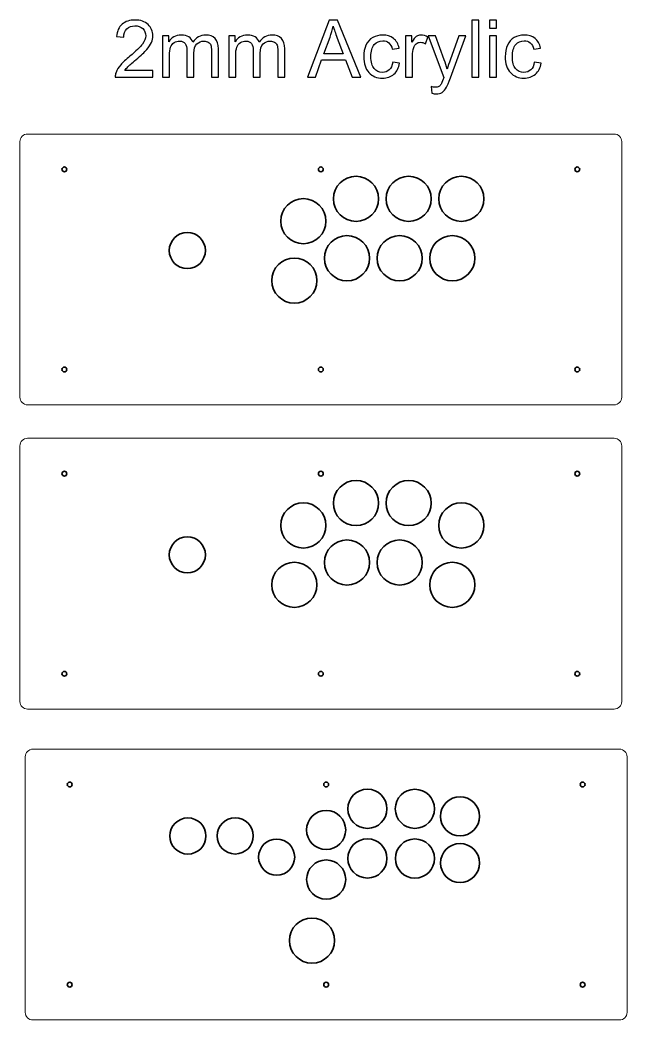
# Model space of a CAD drawing. Header units: millimetres. Extents: x 334 to 2107, y -1183 to 318.
# Drawn here: x 1697 to 2101, y -347 to 318 of the extents above; entities that cross this region are included whole.
import ezdxf

# ---------------------------------------------------------------- set-up
doc = ezdxf.new("R2010")
doc.units = ezdxf.units.MM
doc.header["$MEASUREMENT"] = 0
doc.layers.add('Layer 1', color=7, linetype='Continuous')

msp = doc.modelspace()

# ---------------------------------------------------------------- linework, layer by layer
at = {"layer": 'Layer 1', "color": 250, "lineweight": 35}
for centre, major_axis, ratio in [((1920.3692, 198.8289), (0, 15), 1), ((1955.3692, 198.8414), (0, 15), 1), ((1990.3692, 198.8289), (0, 15), 1), ((1885.3692, 183.9789), (0, 15), 1), ((1808.2192, 164.4288), (0, 12.0001), 0.99999167), ((1914.3692, 159.3414), (0, 15), 1), ((1949.3693, 159.3414), (0, 15), 1), ((1984.3692, 159.3414), (0, 15), 1), ((1879.3692, 144.4914), (0, 15), 1), ((1920.3692, -3.4042), (0, 15), 1), ((1955.3692, -3.3917), (0, 15), 1), ((1885.3692, -18.2542), (0, 15), 1), ((1990.3692, -18.2542), (0, 15), 1), ((1808.2192, -37.8043), (0, 12.0001), 0.99999167), ((1914.3692, -42.8917), (0, 15), 1), ((1949.3693, -42.8917), (0, 15), 1), ((1879.3692, -57.7417), (0, 15), 1), ((1984.3692, -57.7417), (0, 15), 1), ((1927.9499, -206.5961), (0, 13.0001), 0.99999231), ((1959.4998, -206.6086), (0, 13.0001), 0.99999231), ((1989.4999, -211.6087), (0, 13.0001), 0.99999231), ((1808.625, -224.6586), (0, 12.0001), 0.99999167), ((1840.0749, -224.6337), (0, 12.0001), 0.99999167), ((1900.5, -220.6461), (0, 13.0001), 0.99999231), ((1867.5999, -238.6711), (0, 12.0001), 0.99999167), ((1927.9499, -239.6086), (0, 13.0001), 0.99999231), ((1959.5124, -239.6337), (0, 13.0001), 0.99999231), ((1989.5124, -242.6336), (0, 13.0001), 0.99999231), ((1900.5249, -253.5961), (0, 13.0001), 0.99999231), ((1891.1, -294.171), (0, 15), 1)]:
    msp.add_ellipse(centre, major_axis=major_axis, ratio=ratio, dxfattribs=at)
at = {"layer": 'Layer 1', "color": 250}
for points, knots in [([(1785.3512, 284.0755), (1785.3512, 284.0755), (1785.3512, 279.6305), (1785.3512, 279.6305), (1785.3512, 279.6305), (1760.2687, 279.6305), (1760.2687, 279.6305), (1760.2334, 280.7506), (1760.4186, 281.8265), (1760.8155, 282.8672), (1761.4593, 284.5694), (1762.4912, 286.2539), (1763.9111, 287.9031), (1765.331, 289.5524), (1767.3595, 291.4574), (1769.9965, 293.6181), (1774.0976, 296.996), (1776.8845, 299.6683), (1778.3397, 301.6438), (1779.8038, 303.6194), (1780.5358, 305.4891), (1780.5358, 307.253), (1780.5358, 309.0963), (1779.8743, 310.6485), (1778.5514, 311.9185), (1777.2285, 313.1797), (1775.4999, 313.8147), (1773.3744, 313.8147), (1771.1254, 313.8147), (1769.3263, 313.1444), (1767.9769, 311.8039), (1766.6275, 310.4721), (1765.9484, 308.62), (1765.9308, 306.2476), (1765.9308, 306.2476), (1761.1683, 306.7238), (1761.1683, 306.7238), (1761.4946, 310.2869), (1762.7293, 313.0033), (1764.8636, 314.873), (1767.0067, 316.7427), (1769.8731, 317.6776), (1773.4802, 317.6776), (1777.1138, 317.6776), (1779.9978, 316.6722), (1782.1145, 314.6525), (1784.2399, 312.6329), (1785.2983, 310.1282), (1785.2983, 307.1472), (1785.2983, 305.6302), (1784.9896, 304.1398), (1784.3634, 302.6757), (1783.7461, 301.2029), (1782.7142, 299.6595), (1781.2766, 298.0367), (1779.8302, 296.4227), (1777.4402, 294.1914), (1774.1064, 291.3692), (1771.3106, 289.0232), (1769.5115, 287.4357), (1768.7177, 286.5979), (1767.924, 285.76), (1767.2713, 284.9222), (1766.751, 284.0755), (1766.751, 284.0755), (1785.3512, 284.0755), (1785.3512, 284.0755)], [0, 0, 0, 0, 0.04545455, 0.04545455, 0.04545455, 0.09090909, 0.09090909, 0.09090909, 0.13636364, 0.13636364, 0.13636364, 0.18181818, 0.18181818, 0.18181818, 0.22727273, 0.22727273, 0.22727273, 0.27272727, 0.27272727, 0.27272727, 0.31818182, 0.31818182, 0.31818182, 0.36363636, 0.36363636, 0.36363636, 0.40909091, 0.40909091, 0.40909091, 0.45454545, 0.45454545, 0.45454545, 0.5, 0.5, 0.5, 0.54545455, 0.54545455, 0.54545455, 0.59090909, 0.59090909, 0.59090909, 0.63636364, 0.63636364, 0.63636364, 0.68181818, 0.68181818, 0.68181818, 0.72727273, 0.72727273, 0.72727273, 0.77272727, 0.77272727, 0.77272727, 0.81818182, 0.81818182, 0.81818182, 0.86363636, 0.86363636, 0.86363636, 0.90909091, 0.90909091, 0.90909091, 0.95454545, 0.95454545, 0.95454545, 1, 1, 1, 1]), ([(1888.0272, 279.6305), (1888.0272, 279.6305), (1902.5617, 317.5189), (1902.5617, 317.5189), (1902.5617, 317.5189), (1908.0738, 317.5189), (1908.0738, 317.5189), (1908.0738, 317.5189), (1923.4991, 279.6305), (1923.4991, 279.6305), (1923.4991, 279.6305), (1917.7929, 279.6305), (1917.7929, 279.6305), (1917.7929, 279.6305), (1913.4096, 291.1134), (1913.4096, 291.1134), (1913.4096, 291.1134), (1897.4552, 291.1134), (1897.4552, 291.1134), (1897.4552, 291.1134), (1893.3454, 279.6305), (1893.3454, 279.6305), (1893.3454, 279.6305), (1888.0272, 279.6305), (1888.0272, 279.6305)], [0, 0, 0, 0, 0.125, 0.125, 0.125, 0.25, 0.25, 0.25, 0.375, 0.375, 0.375, 0.5, 0.5, 0.5, 0.625, 0.625, 0.625, 0.75, 0.75, 0.75, 0.875, 0.875, 0.875, 1, 1, 1, 1]), ([(1898.9281, 295.188), (1898.9281, 295.188), (1911.8397, 295.188), (1911.8397, 295.188), (1911.8397, 295.188), (1907.8886, 305.692), (1907.8886, 305.692), (1906.698, 308.8846), (1905.7984, 311.5216), (1905.1722, 313.603), (1904.6519, 311.1336), (1903.9552, 308.7082), (1903.082, 306.3093), (1903.082, 306.3093), (1898.9281, 295.188), (1898.9281, 295.188)], [0, 0, 0, 0, 0.2, 0.2, 0.2, 0.4, 0.4, 0.4, 0.6, 0.6, 0.6, 0.8, 0.8, 0.8, 1, 1, 1, 1]), ([(1997.3266, 279.6305), (1997.3266, 279.6305), (1997.3266, 317.5189), (1997.3266, 317.5189), (1997.3266, 317.5189), (2001.9832, 317.5189), (2001.9832, 317.5189), (2001.9832, 317.5189), (2001.9832, 279.6305), (2001.9832, 279.6305), (2001.9832, 279.6305), (1997.3266, 279.6305), (1997.3266, 279.6305)], [0, 0, 0, 0, 0.25, 0.25, 0.25, 0.5, 0.5, 0.5, 0.75, 0.75, 0.75, 1, 1, 1, 1]), ([(2009.1887, 312.2272), (2009.1887, 312.2272), (2009.1887, 317.5189), (2009.1887, 317.5189), (2009.1887, 317.5189), (2013.8454, 317.5189), (2013.8454, 317.5189), (2013.8454, 317.5189), (2013.8454, 312.2272), (2013.8454, 312.2272), (2013.8454, 312.2272), (2009.1887, 312.2272), (2009.1887, 312.2272)], [0, 0, 0, 0, 0.25, 0.25, 0.25, 0.5, 0.5, 0.5, 0.75, 0.75, 0.75, 1, 1, 1, 1]), ([(1791.6571, 279.6305), (1791.6571, 279.6305), (1791.6571, 307.0943), (1791.6571, 307.0943), (1791.6571, 307.0943), (1795.8375, 307.0943), (1795.8375, 307.0943), (1795.8375, 307.0943), (1795.8375, 303.2137), (1795.8375, 303.2137), (1796.693, 304.5543), (1797.8395, 305.6391), (1799.2683, 306.4504), (1800.697, 307.2707), (1802.3198, 307.6764), (1804.1454, 307.6764), (1806.1739, 307.6764), (1807.8408, 307.253), (1809.1373, 306.4152), (1810.4337, 305.5685), (1811.3509, 304.3955), (1811.8801, 302.8786), (1814.0673, 306.08), (1816.8984, 307.6764), (1820.3909, 307.6764), (1823.1249, 307.6764), (1825.2327, 306.9267), (1826.6968, 305.4186), (1828.1696, 303.9104), (1828.9105, 301.5909), (1828.9105, 298.46), (1828.9105, 298.46), (1828.9105, 279.6305), (1828.9105, 279.6305), (1828.9105, 279.6305), (1824.2538, 279.6305), (1824.2538, 279.6305), (1824.2538, 279.6305), (1824.2538, 296.9166), (1824.2538, 296.9166), (1824.2538, 298.7687), (1824.095, 300.1093), (1823.7952, 300.9295), (1823.4953, 301.7497), (1822.9485, 302.4023), (1822.1459, 302.905), (1821.3522, 303.4077), (1820.4173, 303.6547), (1819.3502, 303.6547), (1817.4099, 303.6547), (1815.8048, 303.0109), (1814.5259, 301.732), (1813.2471, 300.4444), (1812.6121, 298.3895), (1812.6121, 295.5672), (1812.6121, 295.5672), (1812.6121, 279.6305), (1812.6121, 279.6305), (1812.6121, 279.6305), (1807.9554, 279.6305), (1807.9554, 279.6305), (1807.9554, 279.6305), (1807.9554, 297.4546), (1807.9554, 297.4546), (1807.9554, 299.5184), (1807.5762, 301.0706), (1806.8177, 302.1025), (1806.0593, 303.1343), (1804.8157, 303.6547), (1803.0959, 303.6547), (1801.7906, 303.6547), (1800.5824, 303.3107), (1799.4711, 302.6228), (1798.3599, 301.9349), (1797.5573, 300.9295), (1797.0546, 299.5977), (1796.5607, 298.2748), (1796.3138, 296.361), (1796.3138, 293.8651), (1796.3138, 293.8651), (1796.3138, 279.6305), (1796.3138, 279.6305), (1796.3138, 279.6305), (1791.6571, 279.6305), (1791.6571, 279.6305)], [0, 0, 0, 0, 0.03571429, 0.03571429, 0.03571429, 0.07142857, 0.07142857, 0.07142857, 0.10714286, 0.10714286, 0.10714286, 0.14285714, 0.14285714, 0.14285714, 0.17857143, 0.17857143, 0.17857143, 0.21428571, 0.21428571, 0.21428571, 0.25, 0.25, 0.25, 0.28571429, 0.28571429, 0.28571429, 0.32142857, 0.32142857, 0.32142857, 0.35714286, 0.35714286, 0.35714286, 0.39285714, 0.39285714, 0.39285714, 0.42857143, 0.42857143, 0.42857143, 0.46428571, 0.46428571, 0.46428571, 0.5, 0.5, 0.5, 0.53571429, 0.53571429, 0.53571429, 0.57142857, 0.57142857, 0.57142857, 0.60714286, 0.60714286, 0.60714286, 0.64285714, 0.64285714, 0.64285714, 0.67857143, 0.67857143, 0.67857143, 0.71428571, 0.71428571, 0.71428571, 0.75, 0.75, 0.75, 0.78571429, 0.78571429, 0.78571429, 0.82142857, 0.82142857, 0.82142857, 0.85714286, 0.85714286, 0.85714286, 0.89285714, 0.89285714, 0.89285714, 0.92857143, 0.92857143, 0.92857143, 0.96428571, 0.96428571, 0.96428571, 1, 1, 1, 1]), ([(1835.7367, 279.6305), (1835.7367, 279.6305), (1835.7367, 307.0943), (1835.7367, 307.0943), (1835.7367, 307.0943), (1839.9171, 307.0943), (1839.9171, 307.0943), (1839.9171, 307.0943), (1839.9171, 303.2137), (1839.9171, 303.2137), (1840.7726, 304.5543), (1841.9191, 305.6391), (1843.3479, 306.4504), (1844.7766, 307.2707), (1846.3994, 307.6764), (1848.225, 307.6764), (1850.2535, 307.6764), (1851.9204, 307.253), (1853.2169, 306.4152), (1854.5133, 305.5685), (1855.4305, 304.3955), (1855.9597, 302.8786), (1858.1469, 306.08), (1860.978, 307.6764), (1864.4705, 307.6764), (1867.2045, 307.6764), (1869.3123, 306.9267), (1870.7764, 305.4186), (1872.2492, 303.9104), (1872.9901, 301.5909), (1872.9901, 298.46), (1872.9901, 298.46), (1872.9901, 279.6305), (1872.9901, 279.6305), (1872.9901, 279.6305), (1868.3334, 279.6305), (1868.3334, 279.6305), (1868.3334, 279.6305), (1868.3334, 296.9166), (1868.3334, 296.9166), (1868.3334, 298.7687), (1868.1746, 300.1093), (1867.8748, 300.9295), (1867.5749, 301.7497), (1867.0281, 302.4023), (1866.2255, 302.905), (1865.4318, 303.4077), (1864.4969, 303.6547), (1863.4298, 303.6547), (1861.4895, 303.6547), (1859.8844, 303.0109), (1858.6055, 301.732), (1857.3267, 300.4444), (1856.6917, 298.3895), (1856.6917, 295.5672), (1856.6917, 295.5672), (1856.6917, 279.6305), (1856.6917, 279.6305), (1856.6917, 279.6305), (1852.035, 279.6305), (1852.035, 279.6305), (1852.035, 279.6305), (1852.035, 297.4546), (1852.035, 297.4546), (1852.035, 299.5184), (1851.6558, 301.0706), (1850.8973, 302.1025), (1850.1389, 303.1343), (1848.8953, 303.6547), (1847.1755, 303.6547), (1845.8702, 303.6547), (1844.662, 303.3107), (1843.5507, 302.6228), (1842.4395, 301.9349), (1841.6369, 300.9295), (1841.1342, 299.5977), (1840.6403, 298.2748), (1840.3934, 296.361), (1840.3934, 293.8651), (1840.3934, 293.8651), (1840.3934, 279.6305), (1840.3934, 279.6305), (1840.3934, 279.6305), (1835.7367, 279.6305), (1835.7367, 279.6305)], [0, 0, 0, 0, 0.03571429, 0.03571429, 0.03571429, 0.07142857, 0.07142857, 0.07142857, 0.10714286, 0.10714286, 0.10714286, 0.14285714, 0.14285714, 0.14285714, 0.17857143, 0.17857143, 0.17857143, 0.21428571, 0.21428571, 0.21428571, 0.25, 0.25, 0.25, 0.28571429, 0.28571429, 0.28571429, 0.32142857, 0.32142857, 0.32142857, 0.35714286, 0.35714286, 0.35714286, 0.39285714, 0.39285714, 0.39285714, 0.42857143, 0.42857143, 0.42857143, 0.46428571, 0.46428571, 0.46428571, 0.5, 0.5, 0.5, 0.53571429, 0.53571429, 0.53571429, 0.57142857, 0.57142857, 0.57142857, 0.60714286, 0.60714286, 0.60714286, 0.64285714, 0.64285714, 0.64285714, 0.67857143, 0.67857143, 0.67857143, 0.71428571, 0.71428571, 0.71428571, 0.75, 0.75, 0.75, 0.78571429, 0.78571429, 0.78571429, 0.82142857, 0.82142857, 0.82142857, 0.85714286, 0.85714286, 0.85714286, 0.89285714, 0.89285714, 0.89285714, 0.92857143, 0.92857143, 0.92857143, 0.96428571, 0.96428571, 0.96428571, 1, 1, 1, 1]), ([(1944.8333, 289.6847), (1944.8333, 289.6847), (1949.3841, 289.0497), (1949.3841, 289.0497), (1948.8814, 285.9188), (1947.6114, 283.4758), (1945.5565, 281.7031), (1943.5015, 279.9304), (1940.9703, 279.0484), (1937.9806, 279.0484), (1934.2323, 279.0484), (1931.216, 280.2743), (1928.9406, 282.7261), (1926.6564, 285.1779), (1925.5187, 288.6881), (1925.5187, 293.2565), (1925.5187, 296.2199), (1926.0126, 298.804), (1926.9915, 301.0265), (1927.9705, 303.2402), (1929.461, 304.907), (1931.4718, 306.0095), (1933.4738, 307.1207), (1935.6522, 307.6764), (1938.0158, 307.6764), (1940.988, 307.6764), (1943.431, 306.9267), (1945.3183, 305.4186), (1947.2145, 303.9104), (1948.4316, 301.7673), (1948.9608, 298.998), (1948.9608, 298.998), (1944.4628, 298.3101), (1944.4628, 298.3101), (1944.0307, 300.1534), (1943.2722, 301.538), (1942.1698, 302.4729), (1941.0762, 303.3989), (1939.7533, 303.8663), (1938.201, 303.8663), (1935.8551, 303.8663), (1933.9501, 303.0285), (1932.4772, 301.3528), (1931.0132, 299.6683), (1930.2812, 297.0225), (1930.2812, 293.3888), (1930.2812, 289.7023), (1930.9867, 287.03), (1932.3978, 285.3631), (1933.8178, 283.6963), (1935.661, 282.8584), (1937.9276, 282.8584), (1939.7621, 282.8584), (1941.2878, 283.414), (1942.5049, 284.5341), (1943.7308, 285.6454), (1944.5069, 287.3652), (1944.8333, 289.6847)], [0, 0, 0, 0, 0.05263158, 0.05263158, 0.05263158, 0.10526316, 0.10526316, 0.10526316, 0.15789474, 0.15789474, 0.15789474, 0.21052632, 0.21052632, 0.21052632, 0.26315789, 0.26315789, 0.26315789, 0.31578947, 0.31578947, 0.31578947, 0.36842105, 0.36842105, 0.36842105, 0.42105263, 0.42105263, 0.42105263, 0.47368421, 0.47368421, 0.47368421, 0.52631579, 0.52631579, 0.52631579, 0.57894737, 0.57894737, 0.57894737, 0.63157895, 0.63157895, 0.63157895, 0.68421053, 0.68421053, 0.68421053, 0.73684211, 0.73684211, 0.73684211, 0.78947368, 0.78947368, 0.78947368, 0.84210526, 0.84210526, 0.84210526, 0.89473684, 0.89473684, 0.89473684, 0.94736842, 0.94736842, 0.94736842, 1, 1, 1, 1]), ([(1953.2999, 279.6305), (1953.2999, 279.6305), (1953.2999, 307.0943), (1953.2999, 307.0943), (1953.2999, 307.0943), (1957.4803, 307.0943), (1957.4803, 307.0943), (1957.4803, 307.0943), (1957.4803, 302.8874), (1957.4803, 302.8874), (1958.5475, 304.8365), (1959.5352, 306.1241), (1960.4436, 306.7415), (1961.352, 307.3677), (1962.3486, 307.6764), (1963.4334, 307.6764), (1965.0033, 307.6764), (1966.5996, 307.1825), (1968.2224, 306.2035), (1968.2224, 306.2035), (1966.5643, 301.9084), (1966.5643, 301.9084), (1965.4354, 302.5434), (1964.3066, 302.8609), (1963.1777, 302.8609), (1962.1634, 302.8609), (1961.255, 302.5523), (1960.4525, 301.9437), (1959.6499, 301.3352), (1959.0766, 300.4885), (1958.7327, 299.4037), (1958.2123, 297.7545), (1957.9566, 295.9465), (1957.9566, 293.9797), (1957.9566, 293.9797), (1957.9566, 279.6305), (1957.9566, 279.6305), (1957.9566, 279.6305), (1953.2999, 279.6305), (1953.2999, 279.6305)], [0, 0, 0, 0, 0.07692308, 0.07692308, 0.07692308, 0.15384615, 0.15384615, 0.15384615, 0.23076923, 0.23076923, 0.23076923, 0.30769231, 0.30769231, 0.30769231, 0.38461538, 0.38461538, 0.38461538, 0.46153846, 0.46153846, 0.46153846, 0.53846154, 0.53846154, 0.53846154, 0.61538462, 0.61538462, 0.61538462, 0.69230769, 0.69230769, 0.69230769, 0.76923077, 0.76923077, 0.76923077, 0.84615385, 0.84615385, 0.84615385, 0.92307692, 0.92307692, 0.92307692, 1, 1, 1, 1]), ([(1970.7624, 269.0736), (1970.7624, 269.0736), (1970.2333, 273.3775), (1970.2333, 273.3775), (1971.2563, 273.1041), (1972.1383, 272.963), (1972.8967, 272.963), (1973.9374, 272.963), (1974.7665, 273.1394), (1975.3838, 273.4833), (1976.01, 273.8273), (1976.5215, 274.3124), (1976.9184, 274.9297), (1977.2095, 275.3972), (1977.6857, 276.5525), (1978.3383, 278.4046), (1978.4265, 278.6604), (1978.5588, 279.0396), (1978.7529, 279.5423), (1978.7529, 279.5423), (1968.3283, 307.0943), (1968.3283, 307.0943), (1968.3283, 307.0943), (1973.3024, 307.0943), (1973.3024, 307.0943), (1973.3024, 307.0943), (1979.0351, 291.2369), (1979.0351, 291.2369), (1979.7847, 289.2349), (1980.4462, 287.1182), (1981.0371, 284.8957), (1981.5751, 286.9859), (1982.2101, 289.0497), (1982.9509, 291.0781), (1982.9509, 291.0781), (1988.807, 307.0943), (1988.807, 307.0943), (1988.807, 307.0943), (1993.4549, 307.0943), (1993.4549, 307.0943), (1993.4549, 307.0943), (1983.0744, 279.1542), (1983.0744, 279.1542), (1981.9543, 276.1468), (1981.0812, 274.0831), (1980.455, 272.9454), (1979.626, 271.4196), (1978.6735, 270.2995), (1977.6063, 269.5851), (1976.5304, 268.8708), (1975.2515, 268.518), (1973.7699, 268.518), (1972.8703, 268.518), (1971.8649, 268.7032), (1970.7624, 269.0736)], [0, 0, 0, 0, 0.05555556, 0.05555556, 0.05555556, 0.11111111, 0.11111111, 0.11111111, 0.16666667, 0.16666667, 0.16666667, 0.22222222, 0.22222222, 0.22222222, 0.27777778, 0.27777778, 0.27777778, 0.33333333, 0.33333333, 0.33333333, 0.38888889, 0.38888889, 0.38888889, 0.44444444, 0.44444444, 0.44444444, 0.5, 0.5, 0.5, 0.55555556, 0.55555556, 0.55555556, 0.61111111, 0.61111111, 0.61111111, 0.66666667, 0.66666667, 0.66666667, 0.72222222, 0.72222222, 0.72222222, 0.77777778, 0.77777778, 0.77777778, 0.83333333, 0.83333333, 0.83333333, 0.88888889, 0.88888889, 0.88888889, 0.94444444, 0.94444444, 0.94444444, 1, 1, 1, 1]), ([(2009.1887, 279.6305), (2009.1887, 279.6305), (2009.1887, 307.0943), (2009.1887, 307.0943), (2009.1887, 307.0943), (2013.8454, 307.0943), (2013.8454, 307.0943), (2013.8454, 307.0943), (2013.8454, 279.6305), (2013.8454, 279.6305), (2013.8454, 279.6305), (2009.1887, 279.6305), (2009.1887, 279.6305)], [0, 0, 0, 0, 0.25, 0.25, 0.25, 0.5, 0.5, 0.5, 0.75, 0.75, 0.75, 1, 1, 1, 1]), ([(2038.8838, 289.6847), (2038.8838, 289.6847), (2043.4346, 289.0497), (2043.4346, 289.0497), (2042.9319, 285.9188), (2041.6619, 283.4758), (2039.607, 281.7031), (2037.552, 279.9304), (2035.0208, 279.0484), (2032.0311, 279.0484), (2028.2828, 279.0484), (2025.2665, 280.2743), (2022.9911, 282.7261), (2020.7069, 285.1779), (2019.5692, 288.6881), (2019.5692, 293.2565), (2019.5692, 296.2199), (2020.0631, 298.804), (2021.042, 301.0265), (2022.021, 303.2402), (2023.5115, 304.907), (2025.5223, 306.0095), (2027.5243, 307.1207), (2029.7027, 307.6764), (2032.0663, 307.6764), (2035.0385, 307.6764), (2037.4815, 306.9267), (2039.3688, 305.4186), (2041.265, 303.9104), (2042.4821, 301.7673), (2043.0113, 298.998), (2043.0113, 298.998), (2038.5133, 298.3101), (2038.5133, 298.3101), (2038.0812, 300.1534), (2037.3227, 301.538), (2036.2203, 302.4729), (2035.1267, 303.3989), (2033.8038, 303.8663), (2032.2515, 303.8663), (2029.9056, 303.8663), (2028.0006, 303.0285), (2026.5277, 301.3528), (2025.0637, 299.6683), (2024.3317, 297.0225), (2024.3317, 293.3888), (2024.3317, 289.7023), (2025.0372, 287.03), (2026.4483, 285.3631), (2027.8683, 283.6963), (2029.7115, 282.8584), (2031.9781, 282.8584), (2033.8126, 282.8584), (2035.3383, 283.414), (2036.5554, 284.5341), (2037.7813, 285.6454), (2038.5574, 287.3652), (2038.8838, 289.6847)], [0, 0, 0, 0, 0.05263158, 0.05263158, 0.05263158, 0.10526316, 0.10526316, 0.10526316, 0.15789474, 0.15789474, 0.15789474, 0.21052632, 0.21052632, 0.21052632, 0.26315789, 0.26315789, 0.26315789, 0.31578947, 0.31578947, 0.31578947, 0.36842105, 0.36842105, 0.36842105, 0.42105263, 0.42105263, 0.42105263, 0.47368421, 0.47368421, 0.47368421, 0.52631579, 0.52631579, 0.52631579, 0.57894737, 0.57894737, 0.57894737, 0.63157895, 0.63157895, 0.63157895, 0.68421053, 0.68421053, 0.68421053, 0.73684211, 0.73684211, 0.73684211, 0.78947368, 0.78947368, 0.78947368, 0.84210526, 0.84210526, 0.84210526, 0.89473684, 0.89473684, 0.89473684, 0.94736842, 0.94736842, 0.94736842, 1, 1, 1, 1])]:
    msp.add_open_spline(points, degree=3, knots=knots, dxfattribs=at)
at = {"layer": 'Layer 1', "lineweight": 9}
for points in [[(1696.978, 236.8906), (1696.978, 236.8906), (1696.978, 66.8906), (1696.978, 66.8906), (1696.9789, 65.5637), (1697.5068, 64.2914), (1698.4457, 63.3537), (1699.3845, 62.4161), (1700.6511, 61.8897), (1701.978, 61.8906), (1701.978, 61.8906), (2091.978, 61.8906), (2091.978, 61.8906), (2093.3049, 61.8914), (2094.5772, 62.4193), (2095.5149, 63.3582), (2096.4526, 64.2971), (2096.9789, 65.5637), (2096.978, 66.8906), (2096.978, 66.8906), (2096.978, 236.8906), (2096.978, 236.8906), (2096.9772, 238.2175), (2096.4493, 239.4897), (2095.5104, 240.4274), (2094.5715, 241.3651), (2093.3049, 241.8914), (2091.978, 241.8906), (2091.978, 241.8906), (1701.978, 241.8906), (1701.978, 241.8906), (1700.6511, 241.8897), (1699.3789, 241.3618), (1698.4412, 240.423), (1697.5035, 239.4841), (1696.9772, 238.2175), (1696.978, 236.8906)], [(1696.978, 34.6575), (1696.978, 34.6575), (1696.978, -135.3425), (1696.978, -135.3425), (1696.9789, -136.6694), (1697.5068, -137.9417), (1698.4457, -138.8794), (1699.3845, -139.817), (1700.6511, -140.3434), (1701.978, -140.3425), (1701.978, -140.3425), (2091.978, -140.3425), (2091.978, -140.3425), (2093.3049, -140.3417), (2094.5772, -139.8138), (2095.5149, -138.8749), (2096.4526, -137.936), (2096.9789, -136.6694), (2096.978, -135.3425), (2096.978, -135.3425), (2096.978, 34.6575), (2096.978, 34.6575), (2096.9772, 35.9844), (2096.4493, 37.2566), (2095.5104, 38.1943), (2094.5715, 39.132), (2093.3049, 39.6583), (2091.978, 39.6575), (2091.978, 39.6575), (1701.978, 39.6575), (1701.978, 39.6575), (1700.6511, 39.6566), (1699.3789, 39.1287), (1698.4412, 38.1899), (1697.5035, 37.251), (1696.9772, 35.9844), (1696.978, 34.6575)], [(1700.5249, -171.9589), (1700.5249, -171.9589), (1700.5249, -341.9589), (1700.5249, -341.9589), (1700.5258, -343.2858), (1701.0537, -344.5581), (1701.9926, -345.4958), (1702.9314, -346.4334), (1704.198, -346.9598), (1705.5249, -346.9589), (1705.5249, -346.9589), (2095.5249, -346.9589), (2095.5249, -346.9589), (2096.8518, -346.9581), (2098.1241, -346.4302), (2099.0618, -345.4913), (2099.9995, -344.5524), (2100.5258, -343.2858), (2100.5249, -341.9589), (2100.5249, -341.9589), (2100.5249, -171.9589), (2100.5249, -171.9589), (2100.5241, -170.632), (2099.9962, -169.3598), (2099.0573, -168.4221), (2098.1184, -167.4844), (2096.8518, -166.9581), (2095.5249, -166.9589), (2095.5249, -166.9589), (1705.5249, -166.9589), (1705.5249, -166.9589), (1704.198, -166.9598), (1702.9258, -167.4877), (1701.9881, -168.4265), (1701.0504, -169.3654), (1700.5241, -170.632), (1700.5249, -171.9589)]]:
    msp.add_open_spline(points, degree=3, knots=[0, 0, 0, 0, 0.08333333, 0.08333333, 0.08333333, 0.16666667, 0.16666667, 0.16666667, 0.25, 0.25, 0.25, 0.33333333, 0.33333333, 0.33333333, 0.41666667, 0.41666667, 0.41666667, 0.5, 0.5, 0.5, 0.58333333, 0.58333333, 0.58333333, 0.66666667, 0.66666667, 0.66666667, 0.75, 0.75, 0.75, 0.83333333, 0.83333333, 0.83333333, 0.91666667, 0.91666667, 0.91666667, 1, 1, 1, 1], dxfattribs=at)
at = {"layer": 'Layer 1', "lineweight": 35}
for points in [[(1728.0779, 218.3906), (1728.0779, 219.2743), (1727.3616, 219.9906), (1726.4779, 219.9906), (1725.5942, 219.9906), (1724.8779, 219.2743), (1724.8779, 218.3906), (1724.8779, 217.5069), (1725.5942, 216.7906), (1726.4779, 216.7906), (1727.3616, 216.7906), (1728.0779, 217.5069), (1728.0779, 218.3906)], [(1898.578, 218.3906), (1898.578, 219.2743), (1897.8617, 219.9906), (1896.978, 219.9906), (1896.0943, 219.9906), (1895.378, 219.2743), (1895.378, 218.3906), (1895.378, 217.5069), (1896.0943, 216.7906), (1896.978, 216.7906), (1897.8617, 216.7906), (1898.578, 217.5069), (1898.578, 218.3906)], [(2069.0779, 218.3906), (2069.0779, 219.2743), (2068.3616, 219.9906), (2067.4779, 219.9906), (2066.5942, 219.9906), (2065.8779, 219.2743), (2065.8779, 218.3906), (2065.8779, 217.5069), (2066.5942, 216.7906), (2067.4779, 216.7906), (2068.3616, 216.7906), (2069.0779, 217.5069), (2069.0779, 218.3906)], [(1728.0779, 85.3906), (1728.0779, 86.2743), (1727.3616, 86.9906), (1726.4779, 86.9906), (1725.5942, 86.9906), (1724.8779, 86.2743), (1724.8779, 85.3906), (1724.8779, 84.5069), (1725.5942, 83.7906), (1726.4779, 83.7906), (1727.3616, 83.7906), (1728.0779, 84.5069), (1728.0779, 85.3906)], [(1898.578, 85.3905), (1898.578, 86.2742), (1897.8617, 86.9905), (1896.978, 86.9905), (1896.0943, 86.9905), (1895.378, 86.2742), (1895.378, 85.3905), (1895.378, 84.5068), (1896.0943, 83.7905), (1896.978, 83.7905), (1897.8617, 83.7905), (1898.578, 84.5068), (1898.578, 85.3905)], [(2069.0779, 85.3906), (2069.0779, 86.2743), (2068.3616, 86.9906), (2067.4779, 86.9906), (2066.5942, 86.9906), (2065.8779, 86.2743), (2065.8779, 85.3906), (2065.8779, 84.5069), (2066.5942, 83.7906), (2067.4779, 83.7906), (2068.3616, 83.7906), (2069.0779, 84.5069), (2069.0779, 85.3906)], [(1728.0779, 16.1575), (1728.0779, 17.0412), (1727.3616, 17.7575), (1726.4779, 17.7575), (1725.5942, 17.7575), (1724.8779, 17.0412), (1724.8779, 16.1575), (1724.8779, 15.2738), (1725.5942, 14.5575), (1726.4779, 14.5575), (1727.3616, 14.5575), (1728.0779, 15.2738), (1728.0779, 16.1575)], [(1898.578, 16.1575), (1898.578, 17.0412), (1897.8617, 17.7575), (1896.978, 17.7575), (1896.0943, 17.7575), (1895.378, 17.0412), (1895.378, 16.1575), (1895.378, 15.2738), (1896.0943, 14.5575), (1896.978, 14.5575), (1897.8617, 14.5575), (1898.578, 15.2738), (1898.578, 16.1575)], [(2069.0779, 16.1575), (2069.0779, 17.0412), (2068.3616, 17.7575), (2067.4779, 17.7575), (2066.5942, 17.7575), (2065.8779, 17.0412), (2065.8779, 16.1575), (2065.8779, 15.2738), (2066.5942, 14.5575), (2067.4779, 14.5575), (2068.3616, 14.5575), (2069.0779, 15.2738), (2069.0779, 16.1575)], [(1728.0779, -116.8425), (1728.0779, -115.9588), (1727.3616, -115.2425), (1726.4779, -115.2425), (1725.5942, -115.2425), (1724.8779, -115.9588), (1724.8779, -116.8425), (1724.8779, -117.7262), (1725.5942, -118.4425), (1726.4779, -118.4425), (1727.3616, -118.4425), (1728.0779, -117.7262), (1728.0779, -116.8425)], [(1898.578, -116.8426), (1898.578, -115.9589), (1897.8617, -115.2426), (1896.978, -115.2426), (1896.0943, -115.2426), (1895.378, -115.9589), (1895.378, -116.8426), (1895.378, -117.7263), (1896.0943, -118.4426), (1896.978, -118.4426), (1897.8617, -118.4426), (1898.578, -117.7263), (1898.578, -116.8426)], [(2069.0779, -116.8425), (2069.0779, -115.9588), (2068.3616, -115.2425), (2067.4779, -115.2425), (2066.5942, -115.2425), (2065.8779, -115.9588), (2065.8779, -116.8425), (2065.8779, -117.7262), (2066.5942, -118.4425), (2067.4779, -118.4425), (2068.3616, -118.4425), (2069.0779, -117.7262), (2069.0779, -116.8425)], [(1731.6248, -190.4589), (1731.6248, -189.5752), (1730.9085, -188.8589), (1730.0248, -188.8589), (1729.1411, -188.8589), (1728.4248, -189.5752), (1728.4248, -190.4589), (1728.4248, -191.3426), (1729.1411, -192.0589), (1730.0248, -192.0589), (1730.9085, -192.0589), (1731.6248, -191.3426), (1731.6248, -190.4589)], [(1902.1249, -190.4589), (1902.1249, -189.5752), (1901.4086, -188.8589), (1900.5249, -188.8589), (1899.6412, -188.8589), (1898.9249, -189.5752), (1898.9249, -190.4589), (1898.9249, -191.3426), (1899.6412, -192.0589), (1900.5249, -192.0589), (1901.4086, -192.0589), (1902.1249, -191.3426), (1902.1249, -190.4589)], [(2072.6248, -190.4589), (2072.6248, -189.5752), (2071.9085, -188.8589), (2071.0248, -188.8589), (2070.1411, -188.8589), (2069.4248, -189.5752), (2069.4248, -190.4589), (2069.4248, -191.3426), (2070.1411, -192.0589), (2071.0248, -192.0589), (2071.9085, -192.0589), (2072.6248, -191.3426), (2072.6248, -190.4589)], [(1731.6248, -323.4589), (1731.6248, -322.5752), (1730.9085, -321.8589), (1730.0248, -321.8589), (1729.1411, -321.8589), (1728.4248, -322.5752), (1728.4248, -323.4589), (1728.4248, -324.3426), (1729.1411, -325.0589), (1730.0248, -325.0589), (1730.9085, -325.0589), (1731.6248, -324.3426), (1731.6248, -323.4589)], [(1902.1249, -323.459), (1902.1249, -322.5753), (1901.4086, -321.859), (1900.5249, -321.859), (1899.6412, -321.859), (1898.9249, -322.5753), (1898.9249, -323.459), (1898.9249, -324.3427), (1899.6412, -325.059), (1900.5249, -325.059), (1901.4086, -325.059), (1902.1249, -324.3427), (1902.1249, -323.459)], [(2072.6248, -323.4589), (2072.6248, -322.5752), (2071.9085, -321.8589), (2071.0248, -321.8589), (2070.1411, -321.8589), (2069.4248, -322.5752), (2069.4248, -323.4589), (2069.4248, -324.3426), (2070.1411, -325.0589), (2071.0248, -325.0589), (2071.9085, -325.0589), (2072.6248, -324.3426), (2072.6248, -323.4589)]]:
    msp.add_open_spline(points, degree=3, knots=[0, 0, 0, 0, 0.25, 0.25, 0.25, 0.5, 0.5, 0.5, 0.75, 0.75, 0.75, 1, 1, 1, 1], dxfattribs=at)

doc.saveas('drawing.dxf')
